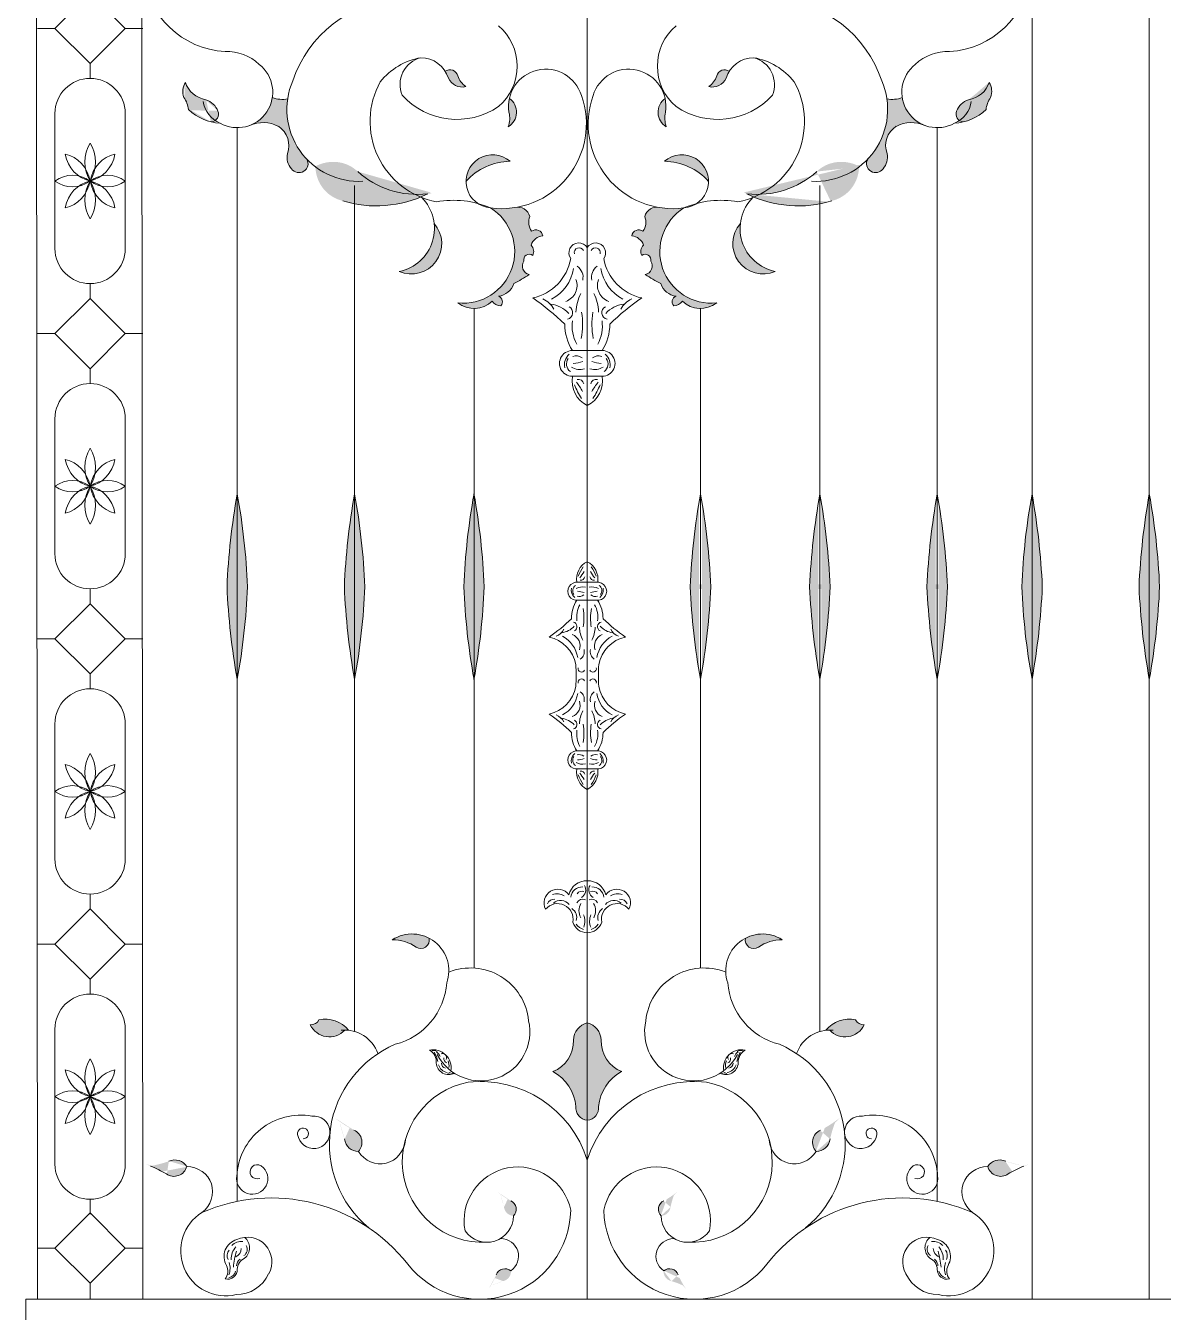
# Model space of a CAD drawing. Header units: inches. Extents: x 16.3 to 32.1, y 12.3 to 22.2.
# Drawn here: x 22.383 to 22.976, y 17.705 to 18.375 of the extents above; entities that cross this region are included whole.
import ezdxf

# ---------------------------------------------------------------- set-up
doc = ezdxf.new("R2010")
doc.units = ezdxf.units.IN
doc.header["$MEASUREMENT"] = 0

msp = doc.modelspace()

# ---------------------------------------------------------------- hatches: boundary and pattern name
at = {"lineweight": 9}
for points in [[(22.60201, 18.35092, -0.065624), (22.60363, 18.34735, 0.358937), (22.61274, 18.34295, -0.162336), (22.60852, 18.34847, 0.538744)], [(22.74345, 18.34847, -0.162336), (22.73923, 18.34295, 0.358937), (22.74834, 18.34735, -0.065624), (22.74995, 18.35092, 0.538744)], [(22.5011, 18.32312, -0.212512), (22.51508, 18.32225, -0.358479), (22.51979, 18.30803, 0.240693), (22.52193, 18.30017, 0.962034), (22.5299, 18.30518, -0.230821), (22.51991, 18.33651, -0.125173), (22.51193, 18.3372, -0.256221)], [(22.63543, 18.33679, 0.093146), (22.6352, 18.32962, -0.144461), (22.63484, 18.32202, 0.539707)], [(22.71712, 18.32202, -0.144461), (22.71677, 18.32962, 0.093146), (22.71654, 18.33679, 0.539707)], [(22.84003, 18.3372, -0.125173), (22.83206, 18.33651, -0.230821), (22.82207, 18.30518, 0.011556), (22.82197, 18.30499, 0.940027), (22.83004, 18.30017, 0.240693), (22.83218, 18.30803, -0.358479), (22.83689, 18.32225, -0.212512), (22.85086, 18.32312, -0.256221)], [(22.63577, 18.30408, 0.642192), (22.61282, 18.29358, -0.20785)], [(22.73914, 18.29358, 0.642192), (22.7162, 18.30408, -0.20785)], [(22.60857, 18.23029, 0.372227), (22.62644, 18.23119, 0.239922), (22.63094, 18.22879, 0.550556), (22.62974, 18.23374, 0.2823), (22.63769, 18.24032, 0.022486), (22.64578, 18.24511, -0.542457), (22.64293, 18.252, -0.709224), (22.64758, 18.255, 0.333691), (22.64668, 18.26039, -0.301698), (22.65283, 18.26518, 0.575464), (22.64698, 18.26757, -0.26272), (22.64608, 18.27536, 0.366095), (22.63922, 18.28008, -0.077535), (22.62561, 18.27975, -0.79377)], [(22.72636, 18.27975, -0.077535), (22.71275, 18.28008, 0.366095), (22.70589, 18.27536, -0.26272), (22.70499, 18.26757, 0.575464), (22.69914, 18.26518, -0.301698), (22.70529, 18.26039, 0.333691), (22.70439, 18.255, -0.709224), (22.70903, 18.252, -0.542457), (22.70619, 18.24511, 0.022486), (22.71428, 18.24032, 0.2823), (22.72222, 18.23374, 0.550556), (22.72103, 18.22879, 0.239922), (22.72552, 18.23119, 0.372227), (22.74339, 18.23029, -0.79377)], [(22.57804, 18.24667, 0.802898), (22.59625, 18.2716, -0.388891)], [(22.75571, 18.2716, 0.802898), (22.77393, 18.24667, -0.388891)], [(22.57442, 17.89863, -0.149628), (22.58687, 17.89475, 0.676962), (22.59356, 17.89945, 0.267714)], [(22.75841, 17.89945, 0.676962), (22.7651, 17.89475, -0.149628), (22.77755, 17.89863, 0.267714)], [(22.53623, 17.85694, -0.323701), (22.53173, 17.85435, 0.533353), (22.5497, 17.85157, -0.026856), (22.55165, 17.85147, 0.280105)], [(22.80031, 17.85147, -0.026856), (22.80227, 17.85157, 0.533353), (22.82024, 17.85435, -0.323701), (22.81573, 17.85694, 0.280105)], [(22.65806, 17.82994, -0.250376), (22.6701, 17.81179, 0.43218), (22.67598, 17.8047), (22.67598, 17.8554, 0.327271), (22.66874, 17.84628, -0.316248)], [(22.6939, 17.82994, 0.250376), (22.68187, 17.81179, -0.43218), (22.67598, 17.8047), (22.67598, 17.8554, -0.327271), (22.68323, 17.84628, 0.316248)]]:
    msp.add_hatch(color=256, dxfattribs=at).paths.add_polyline_path(points)
h = msp.add_hatch(color=256, dxfattribs=at)
edge = h.paths.add_edge_path()
edge.add_ellipse((22.47479, 18.32775), major_axis=(0.00847, -0.00414), ratio=0.92634, start_angle=43.6598, end_angle=98.45713, ccw=False)
edge.add_ellipse((22.47943, 18.32882), major_axis=(0.00406, -0.00199), ratio=0.92634, start_angle=303.07827, end_angle=406.39701, ccw=False)
edge.add_ellipse((22.48465, 18.34688), major_axis=(0.02197, -0.01073), ratio=0.92634, start_angle=251.51812, end_angle=283.50856, ccw=False)
edge.add_ellipse((22.45417, 18.33043), major_axis=(0.0129, -0.0063), ratio=0.92634, start_angle=30.11912, end_angle=58.47126)
edge.add_ellipse((22.47523, 18.33996), major_axis=(0.00904, -0.00441), ratio=0.92634, start_angle=174.46621, end_angle=223.97094, ccw=False)
edge.add_ellipse((22.47863, 18.34793), major_axis=(0.01143, -0.00558), ratio=0.92634, start_angle=221.20054, end_angle=288.43217)
h = msp.add_hatch(color=256, dxfattribs=at)
edge = h.paths.add_edge_path()
edge.add_ellipse((22.87717, 18.32775), major_axis=(-0.00847, -0.00414), ratio=0.92634, start_angle=261.54287, end_angle=316.3402)
edge.add_ellipse((22.87253, 18.32882), major_axis=(-0.00406, -0.00199), ratio=0.92634, start_angle=-46.39701, end_angle=56.92173)
edge.add_ellipse((22.86732, 18.34688), major_axis=(-0.02197, -0.01073), ratio=0.92634, start_angle=76.49144, end_angle=108.48188)
edge.add_ellipse((22.8978, 18.33043), major_axis=(-0.0129, -0.0063), ratio=0.92634, start_angle=301.52874, end_angle=329.88088, ccw=False)
edge.add_ellipse((22.87674, 18.33996), major_axis=(-0.00904, -0.00441), ratio=0.92634, start_angle=136.02906, end_angle=185.53379)
edge.add_ellipse((22.87334, 18.34793), major_axis=(-0.01143, -0.00558), ratio=0.92634, start_angle=71.56783, end_angle=138.79946, ccw=False)
h = msp.add_hatch(color=256, dxfattribs=at)
edge = h.paths.add_edge_path()
edge.add_ellipse((22.59155, 18.33733), major_axis=(0.03475, 0.03898), ratio=0.92634, start_angle=179.45066, end_angle=225.39779, ccw=False)
edge.add_ellipse((22.54221, 18.28385), major_axis=(0.01368, 0.01534), ratio=0.92634, start_angle=-2.353, end_angle=67.31654)
edge.add_ellipse((22.55464, 18.30337), major_axis=(0.01406, 0.01577), ratio=0.92634, start_angle=134.92955, end_angle=206.52284)
edge.add_ellipse((22.57047, 18.34162), major_axis=(0.0418, 0.04689), ratio=0.92634, start_angle=202.61493, end_angle=245.70773)
h = msp.add_hatch(color=256, dxfattribs=at)
edge = h.paths.add_edge_path()
edge.add_ellipse((22.76041, 18.33733), major_axis=(-0.03475, 0.03898), ratio=0.92634, start_angle=134.60221, end_angle=180.54934)
edge.add_ellipse((22.80976, 18.28385), major_axis=(-0.01368, 0.01534), ratio=0.92634, start_angle=292.68346, end_angle=362.353, ccw=False)
edge.add_ellipse((22.79732, 18.30337), major_axis=(-0.01406, 0.01577), ratio=0.92634, start_angle=153.47716, end_angle=225.07045, ccw=False)
edge.add_ellipse((22.78149, 18.34162), major_axis=(-0.0418, 0.04689), ratio=0.92634, start_angle=114.29227, end_angle=157.38507, ccw=False)
h = msp.add_hatch(color=256, dxfattribs=at)
edge = h.paths.add_edge_path()
edge.add_ellipse((22.18862, 18.09811), major_axis=(0, -0.33546), ratio=0.92634, start_angle=79.0206, end_angle=87.3324)
edge.add_ellipse((22.18862, 18.06689), major_axis=(0, -0.33546), ratio=0.92634, start_angle=92.6676, end_angle=100.9794)
edge.add_ellipse((22.79875, 18.06689), major_axis=(0, -0.33546), ratio=0.92634, start_angle=259.0206, end_angle=267.3324)
edge.add_ellipse((22.79875, 18.09811), major_axis=(0, -0.33546), ratio=0.92634, start_angle=-87.3324, end_angle=-79.0206)
h = msp.add_hatch(color=256, dxfattribs=at)
edge = h.paths.add_edge_path()
edge.add_ellipse((22.24973, 18.09811), major_axis=(0, -0.33546), ratio=0.92634, start_angle=79.0206, end_angle=87.3324)
edge.add_ellipse((22.24973, 18.06689), major_axis=(0, -0.33546), ratio=0.92634, start_angle=92.6676, end_angle=100.9794)
edge.add_ellipse((22.85986, 18.06689), major_axis=(0, -0.33546), ratio=0.92634, start_angle=259.0206, end_angle=267.3324)
edge.add_ellipse((22.85986, 18.09811), major_axis=(0, -0.33546), ratio=0.92634, start_angle=-87.3324, end_angle=-79.0206)
h = msp.add_hatch(color=256, dxfattribs=at)
edge = h.paths.add_edge_path()
edge.add_ellipse((22.31192, 18.09811), major_axis=(0, -0.33546), ratio=0.92634, start_angle=79.0206, end_angle=87.3324)
edge.add_ellipse((22.31192, 18.06689), major_axis=(0, -0.33546), ratio=0.92634, start_angle=92.6676, end_angle=100.9794)
edge.add_ellipse((22.92205, 18.06689), major_axis=(0, -0.33546), ratio=0.92634, start_angle=259.0206, end_angle=267.3324)
edge.add_ellipse((22.92205, 18.09811), major_axis=(0, -0.33546), ratio=0.92634, start_angle=-87.3324, end_angle=-79.0206)
h = msp.add_hatch(color=256, dxfattribs=at)
edge = h.paths.add_edge_path()
edge.add_ellipse((23.04004, 18.09811), major_axis=(0, -0.33546), ratio=0.92634, start_angle=272.6676, end_angle=280.9794, ccw=False)
edge.add_ellipse((23.04004, 18.06689), major_axis=(0, -0.33546), ratio=0.92634, start_angle=259.0206, end_angle=267.3324, ccw=False)
edge.add_ellipse((22.42992, 18.06689), major_axis=(0, -0.33546), ratio=0.92634, start_angle=92.6676, end_angle=100.9794, ccw=False)
edge.add_ellipse((22.42992, 18.09811), major_axis=(0, -0.33546), ratio=0.92634, start_angle=439.0206, end_angle=447.3324, ccw=False)
h = msp.add_hatch(color=256, dxfattribs=at)
edge = h.paths.add_edge_path()
edge.add_ellipse((23.10224, 18.09811), major_axis=(0, -0.33546), ratio=0.92634, start_angle=272.6676, end_angle=280.9794, ccw=False)
edge.add_ellipse((23.10224, 18.06689), major_axis=(0, -0.33546), ratio=0.92634, start_angle=259.0206, end_angle=267.3324, ccw=False)
edge.add_ellipse((22.49211, 18.06689), major_axis=(0, -0.33546), ratio=0.92634, start_angle=92.6676, end_angle=100.9794, ccw=False)
edge.add_ellipse((22.49211, 18.09811), major_axis=(0, -0.33546), ratio=0.92634, start_angle=439.0206, end_angle=447.3324, ccw=False)
h = msp.add_hatch(color=256, dxfattribs=at)
edge = h.paths.add_edge_path()
edge.add_ellipse((23.16334, 18.09811), major_axis=(0, -0.33546), ratio=0.92634, start_angle=272.6676, end_angle=280.9794, ccw=False)
edge.add_ellipse((23.16334, 18.06689), major_axis=(0, -0.33546), ratio=0.92634, start_angle=259.0206, end_angle=267.3324, ccw=False)
edge.add_ellipse((22.55322, 18.06689), major_axis=(0, -0.33546), ratio=0.92634, start_angle=92.6676, end_angle=100.9794, ccw=False)
edge.add_ellipse((22.55322, 18.09811), major_axis=(0, -0.33546), ratio=0.92634, start_angle=439.0206, end_angle=447.3324, ccw=False)
h = msp.add_hatch(color=256, dxfattribs=at)
edge = h.paths.add_edge_path()
edge.add_ellipse((22.60258, 18.09811), major_axis=(0, -0.33546), ratio=0.92634, start_angle=79.0206, end_angle=87.3324)
edge.add_ellipse((22.60258, 18.06689), major_axis=(0, -0.33546), ratio=0.92634, start_angle=92.6676, end_angle=100.9794)
edge.add_ellipse((23.21271, 18.06689), major_axis=(0, -0.33546), ratio=0.92634, start_angle=259.0206, end_angle=267.3324)
edge.add_ellipse((23.21271, 18.09811), major_axis=(0, -0.33546), ratio=0.92634, start_angle=-87.3324, end_angle=-79.0206)
h = msp.add_hatch(color=256, dxfattribs=at)
edge = h.paths.add_edge_path()
edge.add_ellipse((22.66369, 18.09811), major_axis=(0, -0.33546), ratio=0.92634, start_angle=79.0206, end_angle=87.3324)
edge.add_ellipse((22.66369, 18.06689), major_axis=(0, -0.33546), ratio=0.92634, start_angle=92.6676, end_angle=100.9794)
edge.add_ellipse((23.27381, 18.06689), major_axis=(0, -0.33546), ratio=0.92634, start_angle=259.0206, end_angle=267.3324)
edge.add_ellipse((23.27381, 18.09811), major_axis=(0, -0.33546), ratio=0.92634, start_angle=-87.3324, end_angle=-79.0206)
h = msp.add_hatch(color=256, dxfattribs=at)
edge = h.paths.add_edge_path()
edge.add_ellipse((22.49022, 17.78038), major_axis=(0.01267, -0.06465), ratio=0.92634, start_angle=92.4443, end_angle=100.98715, ccw=False)
edge.add_ellipse((22.55626, 17.7957), major_axis=(0.00141, -0.00719), ratio=0.92634, start_angle=266.2634, end_angle=352.1337)
edge.add_ellipse((22.55255, 17.79326), major_axis=(0.00126, -0.00643), ratio=0.92634, start_angle=31.57339, end_angle=149.60817)
edge.add_ellipse((22.58252, 17.86417), major_axis=(0.01392, -0.07108), ratio=0.92634, start_angle=315.79852, end_angle=323.43081, ccw=False)
h = msp.add_hatch(color=256, dxfattribs=at)
edge = h.paths.add_edge_path()
edge.add_ellipse((22.86174, 17.78038), major_axis=(-0.01267, -0.06465), ratio=0.92634, start_angle=259.01285, end_angle=267.5557)
edge.add_ellipse((22.79571, 17.7957), major_axis=(-0.00141, -0.00719), ratio=0.92634, start_angle=7.8663, end_angle=93.7366, ccw=False)
edge.add_ellipse((22.79942, 17.79326), major_axis=(-0.00126, -0.00643), ratio=0.92634, start_angle=210.39183, end_angle=328.42661, ccw=False)
edge.add_ellipse((22.76944, 17.86417), major_axis=(-0.01392, -0.07108), ratio=0.92634, start_angle=36.56919, end_angle=44.20148)
h = msp.add_hatch(color=256, dxfattribs=at)
edge = h.paths.add_edge_path()
edge.add_ellipse((22.43892, 17.84121), major_axis=(0.06156, 0.02347), ratio=0.92634, start_angle=259.01285, end_angle=267.5557)
edge.add_ellipse((22.46088, 17.77708), major_axis=(0.00685, 0.00261), ratio=0.92634, start_angle=7.8663, end_angle=93.7366, ccw=False)
edge.add_ellipse((22.46098, 17.78152), major_axis=(0.00612, 0.00234), ratio=0.92634, start_angle=210.39183, end_angle=328.42661, ccw=False)
edge.add_ellipse((22.41668, 17.71855), major_axis=(0.06768, 0.02581), ratio=0.92634, start_angle=36.56919, end_angle=44.20148)
h = msp.add_hatch(color=256, dxfattribs=at)
edge = h.paths.add_edge_path()
edge.add_ellipse((22.91305, 17.84121), major_axis=(-0.06156, 0.02347), ratio=0.92634, start_angle=92.4443, end_angle=100.98715, ccw=False)
edge.add_ellipse((22.89109, 17.77708), major_axis=(-0.00685, 0.00261), ratio=0.92634, start_angle=266.2634, end_angle=352.1337)
edge.add_ellipse((22.89099, 17.78152), major_axis=(-0.00612, 0.00234), ratio=0.92634, start_angle=31.57339, end_angle=149.60817)
edge.add_ellipse((22.93528, 17.71855), major_axis=(-0.06768, 0.02581), ratio=0.92634, start_angle=315.79852, end_angle=323.43081, ccw=False)
h = msp.add_hatch(color=256, dxfattribs=at)
edge = h.paths.add_edge_path()
edge.add_ellipse((22.59089, 17.75019), major_axis=(0.00798, -0.04542), ratio=0.92634, start_angle=92.4443, end_angle=100.98715, ccw=False)
edge.add_ellipse((22.63732, 17.76), major_axis=(0.00089, -0.00505), ratio=0.92634, start_angle=266.2634, end_angle=352.1337)
edge.add_ellipse((22.63469, 17.75835), major_axis=(0.00079, -0.00452), ratio=0.92634, start_angle=31.57339, end_angle=149.60817)
edge.add_ellipse((22.65663, 17.80756), major_axis=(0.00877, -0.04994), ratio=0.92634, start_angle=315.79852, end_angle=323.43081, ccw=False)
h = msp.add_hatch(color=256, dxfattribs=at)
edge = h.paths.add_edge_path()
edge.add_ellipse((22.76108, 17.75019), major_axis=(-0.00798, -0.04542), ratio=0.92634, start_angle=259.01285, end_angle=267.5557)
edge.add_ellipse((22.71465, 17.76), major_axis=(-0.00089, -0.00505), ratio=0.92634, start_angle=7.8663, end_angle=93.7366, ccw=False)
edge.add_ellipse((22.71728, 17.75835), major_axis=(-0.00079, -0.00452), ratio=0.92634, start_angle=210.39183, end_angle=328.42661, ccw=False)
edge.add_ellipse((22.69533, 17.80756), major_axis=(-0.00877, -0.04994), ratio=0.92634, start_angle=36.56919, end_angle=44.20148)
h = msp.add_hatch(color=256, dxfattribs=at)
edge = h.paths.add_edge_path()
edge.add_ellipse((22.64489, 17.68007), major_axis=(0.04456, 0.01188), ratio=0.92634, start_angle=92.4443, end_angle=100.98715, ccw=False)
edge.add_ellipse((22.6311, 17.72547), major_axis=(0.00496, 0.00132), ratio=0.92634, start_angle=266.2634, end_angle=352.1337)
edge.add_ellipse((22.63297, 17.72299), major_axis=(0.00443, 0.00118), ratio=0.92634, start_angle=31.57339, end_angle=149.60817)
edge.add_ellipse((22.58204, 17.7406), major_axis=(0.04899, 0.01306), ratio=0.92634, start_angle=315.79852, end_angle=323.43081, ccw=False)
h = msp.add_hatch(color=256, dxfattribs=at)
edge = h.paths.add_edge_path()
edge.add_ellipse((22.70708, 17.68007), major_axis=(-0.04456, 0.01188), ratio=0.92634, start_angle=259.01285, end_angle=267.5557)
edge.add_ellipse((22.72087, 17.72547), major_axis=(-0.00496, 0.00132), ratio=0.92634, start_angle=7.8663, end_angle=93.7366, ccw=False)
edge.add_ellipse((22.71899, 17.72299), major_axis=(-0.00443, 0.00118), ratio=0.92634, start_angle=210.39183, end_angle=328.42661, ccw=False)
edge.add_ellipse((22.76993, 17.7406), major_axis=(-0.04899, 0.01306), ratio=0.92634, start_angle=36.56919, end_angle=44.20148)

# ---------------------------------------------------------------- linework, layer by layer
for p, q in [((22.38906, 18.56118), (22.38958, 17.7114)), ((22.44394, 18.56118), (22.44446, 17.7114)), ((22.90764, 18.56118), (22.90764, 17.7114)), ((22.96875, 18.56118), (22.96875, 17.7114)), ((22.67598, 18.47475), (22.67598, 17.7114)), ((22.39871, 18.37326), (22.41702, 18.39157)), ((22.41702, 18.39157), (22.43533, 18.37326)), ((22.39871, 18.37326), (22.38958, 18.37326)), ((22.41702, 18.35495), (22.39871, 18.37326)), ((22.43533, 18.37326), (22.41702, 18.35495)), ((22.43533, 18.37326), (22.44446, 18.37326)), ((22.41702, 18.35495), (22.41702, 18.34723)), ((22.39871, 18.32892), (22.39871, 18.29378)), ((22.43533, 18.29378), (22.43533, 18.32892)), ((22.49369, 18.32157), (22.49369, 17.76235)), ((22.85828, 18.32157), (22.85828, 17.76235)), ((22.39871, 18.29378), (22.39871, 18.25864)), ((22.43533, 18.25864), (22.43533, 18.29378)), ((22.55479, 18.29135), (22.55479, 17.85085)), ((22.79717, 18.29135), (22.79717, 17.85085)), ((22.41702, 18.23261), (22.41702, 18.24033)), ((22.41702, 18.23261), (22.41702, 18.24033)), ((22.39871, 18.2143), (22.41702, 18.23261)), ((22.41702, 18.23261), (22.43533, 18.2143)), ((22.61699, 18.2274), (22.61699, 17.88387)), ((22.73498, 18.2274), (22.73498, 17.88387)), ((22.39871, 18.2143), (22.38958, 18.2143)), ((22.41702, 18.19599), (22.39871, 18.2143)), ((22.43533, 18.2143), (22.41702, 18.19599)), ((22.43533, 18.2143), (22.44446, 18.2143)), ((22.66918, 18.20543), (22.67598, 18.20543)), ((22.68278, 18.20543), (22.67598, 18.20543)), ((22.41702, 18.19599), (22.41702, 18.18827)), ((22.66918, 18.19214), (22.67598, 18.19214)), ((22.68278, 18.19214), (22.67598, 18.19214)), ((22.39871, 18.13482), (22.39871, 18.16996)), ((22.43533, 18.16996), (22.43533, 18.13482)), ((22.39871, 18.09968), (22.39871, 18.13482)), ((22.43533, 18.13482), (22.43533, 18.09968)), ((22.67122, 18.08479), (22.67598, 18.08479)), ((22.68074, 18.08479), (22.67598, 18.08479)), ((22.41702, 18.07365), (22.41702, 18.08137)), ((22.41702, 18.07365), (22.39871, 18.05534)), ((22.43533, 18.05534), (22.41702, 18.07365)), ((22.67122, 18.07549), (22.67598, 18.07549)), ((22.68074, 18.07549), (22.67598, 18.07549)), ((22.39871, 18.05534), (22.38958, 18.05534)), ((22.39871, 18.05534), (22.41702, 18.03703)), ((22.41702, 18.03703), (22.43533, 18.05534)), ((22.43533, 18.05534), (22.44446, 18.05534)), ((22.41702, 18.03703), (22.41702, 18.02931)), ((22.39871, 17.97586), (22.39871, 18.011)), ((22.43533, 18.011), (22.43533, 17.97586)), ((22.67122, 17.99694), (22.67598, 17.99694)), ((22.68074, 17.99694), (22.67598, 17.99694)), ((22.67122, 17.98764), (22.67598, 17.98764)), ((22.68074, 17.98764), (22.67598, 17.98764)), ((22.39871, 17.94073), (22.39871, 17.97586)), ((22.43533, 17.97586), (22.43533, 17.94073)), ((22.41702, 17.91469), (22.41702, 17.92242)), ((22.39871, 17.89639), (22.41702, 17.91469)), ((22.41702, 17.91469), (22.43533, 17.89639)), ((22.39871, 17.89639), (22.38958, 17.89639)), ((22.41702, 17.87808), (22.39871, 17.89639)), ((22.43533, 17.89639), (22.41702, 17.87808)), ((22.43533, 17.89639), (22.44446, 17.89639)), ((22.41702, 17.87808), (22.41702, 17.87035)), ((22.39871, 17.85204), (22.39871, 17.81691)), ((22.43533, 17.81691), (22.43533, 17.85204)), ((22.39871, 17.81691), (22.39871, 17.78177)), ((22.43533, 17.78177), (22.43533, 17.81691)), ((22.41702, 17.75574), (22.41702, 17.76346)), ((22.41702, 17.75632), (22.39871, 17.73801)), ((22.43533, 17.73801), (22.41702, 17.75632)), ((22.39871, 17.73801), (22.38958, 17.73801)), ((22.39871, 17.73801), (22.41702, 17.71971)), ((22.41702, 17.71971), (22.43533, 17.73801)), ((22.43533, 17.73801), (22.44446, 17.73801)), ((22.41702, 17.71971), (22.41702, 17.7114)), ((22.38349, 17.7114), (22.38349, 17.69782)), ((22.38349, 17.7114), (23.56576, 17.7114)), ((22.38349, 17.7114), (22.97462, 17.7114)), ((23.56576, 17.7114), (22.97462, 17.7114))]:
    msp.add_line(p, q, dxfattribs=at)
for centre, radius, start, end in [((22.48984, 18.40652), 0.04538, 105.2915, 266.81748), ((22.86213, 18.40652), 0.04538, 273.18252, 74.7085), ((22.58123, 18.32661), 0.06175, 93.26616, 161.75661), ((22.77074, 18.32661), 0.06175, 18.24339, 86.73384), ((22.61171, 18.35358), 0.02774, 310.59957, 49.40043), ((22.74026, 18.35358), 0.02774, 130.59957, 229.40043), ((22.48811, 18.33628), 0.02495, 47.02027, 91.81717), ((22.86386, 18.33628), 0.02495, 88.18283, 132.97973), ((22.49369, 18.34003), 0.01847, 240.82398, 51.73927), ((22.59536, 18.32376), 0.03477, 100.04739, 141.44203), ((22.59293, 18.34399), 0.01447, 104.57618, 202.51908), ((22.58929, 18.34302), 0.01497, 16.80922, 90), ((22.76267, 18.34302), 0.01497, 90, 163.19078), ((22.75661, 18.32376), 0.03477, 38.55797, 79.95261), ((22.75903, 18.34399), 0.01447, 337.48092, 75.42382), ((22.85828, 18.34003), 0.01847, 128.26073, 299.17602), ((22.41702, 18.32892), 0.01831, 0, 180), ((22.55703, 18.33109), 0.03752, 156.67525, 273.18747), ((22.60446, 18.34755), 0.00416, 12.77723, 126.03048), ((22.61085, 18.35068), 0.00796, 204.72532, 283.70499), ((22.61891, 18.35203), 0.01098, 198.92388, 235.8069), ((22.65439, 18.33259), 0.01942, 17.18138, 188.79315), ((22.69757, 18.33259), 0.01942, 351.20685, 162.81862), ((22.73306, 18.35203), 0.01098, 304.1931, 341.07612), ((22.74111, 18.35068), 0.00796, 256.29501, 335.27468), ((22.7475, 18.34755), 0.00416, 53.96952, 167.22277), ((22.79493, 18.33109), 0.03752, 266.81253, 23.32475), ((22.60549, 18.3248), 0.04264, 151.0611, 259.17825), ((22.74648, 18.3248), 0.04264, 280.82175, 28.9389), ((22.49035, 18.33733), 0.01457, 188.25104, 247.10117), ((22.51727, 18.35253), 0.01624, 250.83079, 279.36999), ((22.6081, 18.36452), 0.03865, 222.42567, 304.09041), ((22.63134, 18.32354), 0.04417, 262.54384, 19.56402), ((22.63029, 18.3296), 0.00884, 301.01097, 54.43515), ((22.72063, 18.32354), 0.04417, 160.43598, 277.45616), ((22.72168, 18.3296), 0.00884, 125.56485, 238.98903), ((22.74387, 18.36452), 0.03865, 235.90959, 317.57433), ((22.8347, 18.35253), 0.01624, 260.63001, 289.16921), ((22.86161, 18.33733), 0.01457, 292.89883, 351.74896), ((22.62214, 18.32642), 0.01345, 340.88023, 13.76078), ((22.72983, 18.32642), 0.01345, 166.23922, 199.11977), ((22.50711, 18.30699), 0.01721, 62.44539, 113.79436), ((22.50879, 18.31228), 0.01179, 338.88576, 57.77251), ((22.84318, 18.31228), 0.01179, 122.22749, 201.11424), ((22.84485, 18.30699), 0.01721, 66.20564, 117.55461), ((22.52856, 18.30619), 0.00896, 168.15286, 222.28605), ((22.6267, 18.29358), 0.01387, 49.16699, 265.49278), ((22.72527, 18.29358), 0.01387, 274.50722, 130.83301), ((22.82341, 18.30619), 0.00896, 317.71395, 11.84714), ((22.52582, 18.30283), 0.00471, 214.38218, 29.948), ((22.63637, 18.27242), 0.03166, 91.10002, 138.06697), ((22.71559, 18.27242), 0.03166, 41.93303, 88.89998), ((22.82615, 18.30283), 0.00471, 150.052, 325.61782), ((22.57354, 18.26907), 0.02285, 281.34748, 44.7308), ((22.60639, 18.23558), 0.04816, 66.49261, 100.66364), ((22.61133, 18.257), 0.02686, 264.11486, 57.88087), ((22.63986, 18.27366), 0.00645, 15.25257, 103.70291), ((22.71211, 18.27366), 0.00645, 76.29709, 164.74743), ((22.74064, 18.257), 0.02686, 122.11913, 275.88514), ((22.74557, 18.23558), 0.04816, 79.33636, 113.50739), ((22.77843, 18.26907), 0.02285, 135.2692, 258.65252), ((22.65343, 18.27226), 0.00797, 157.14907, 216.02954), ((22.69854, 18.27226), 0.00797, 323.97046, 22.85093), ((22.58439, 18.26115), 0.01581, 246.32691, 41.3706), ((22.64921, 18.26468), 0.00365, 7.87743, 127.55299), ((22.70276, 18.26468), 0.00365, 52.44701, 172.12257), ((22.76758, 18.26115), 0.01581, 138.6294, 293.67309), ((22.41702, 18.25864), 0.01831, 180, 0), ((22.65336, 18.25815), 0.00704, 94.36473, 161.51857), ((22.64354, 18.25709), 0.00455, 332.56362, 46.37726), ((22.67158, 18.25638), 0.00516, 31.38031, 215.86795), ((22.67172, 18.25647), 0.00252, 25.13929, 193.7185), ((22.68039, 18.25638), 0.00516, 324.13205, 148.61969), ((22.68025, 18.25647), 0.00252, 346.2815, 154.86071), ((22.6986, 18.25815), 0.00704, 18.48143, 85.63527), ((22.70843, 18.25709), 0.00455, 133.62274, 207.43638), ((22.6466, 18.24949), 0.00445, 145.50931, 259.42103), ((22.64578, 18.25269), 0.00293, 52.11013, 193.49084), ((22.64216, 18.25795), 0.02565, 282.19883, 349.684), ((22.70981, 18.25795), 0.02565, 190.316, 257.80117), ((22.70619, 18.25269), 0.00293, 346.50916, 127.88987), ((22.70537, 18.24949), 0.00445, 280.57897, 34.49069), ((22.58849, 18.33266), 0.10463, 298.04755, 303.20017), ((22.64729, 18.25152), 0.02181, 297.70242, 351.28317), ((22.66695, 18.2437), 0.00683, 346.44093, 55.65653), ((22.68502, 18.2437), 0.00683, 124.34347, 193.55907), ((22.70467, 18.25152), 0.02181, 188.71683, 242.29758), ((22.76348, 18.33266), 0.10463, 236.79983, 241.95245), ((22.62835, 18.2435), 0.00987, 278.13979, 341.19736), ((22.66189, 18.23939), 0.00879, 289.41371, 20.8321), ((22.69007, 18.23939), 0.00879, 159.1679, 250.58629), ((22.72362, 18.2435), 0.00987, 198.80264, 261.86021), ((22.62878, 18.23089), 0.00301, 315.97042, 71.31143), ((22.57758, 18.13037), 0.12413, 45.72025, 55.67111), ((22.64812, 18.22153), 0.01181, 27.95072, 66.43195), ((22.69418, 18.22453), 0.0241, 153.52661, 177.61438), ((22.65778, 18.22453), 0.0241, 2.38562, 26.47339), ((22.77439, 18.13037), 0.12413, 124.32889, 134.27975), ((22.70385, 18.22153), 0.01181, 113.56805, 152.04928), ((22.72319, 18.23089), 0.00301, 108.68857, 224.02958), ((22.61699, 18.24108), 0.01368, 232.0556, 313.72209), ((22.63105, 18.23441), 0.00561, 214.97005, 268.936), ((22.65485, 18.2142), 0.01566, 42.79698, 82.06713), ((22.66485, 18.2252), 0.00352, 283.16639, 62.27667), ((22.63398, 18.21898), 0.03957, 349.49294, 9.33751), ((22.71799, 18.21898), 0.03957, 170.66249, 190.50706), ((22.68712, 18.2252), 0.00352, 117.72333, 256.83361), ((22.69711, 18.2142), 0.01566, 97.93287, 137.20302), ((22.72092, 18.23441), 0.00561, 271.064, 325.02995), ((22.73498, 18.24108), 0.01368, 226.27791, 307.9444), ((22.68984, 18.21923), 0.0256, 180, 212.46318), ((22.68745, 18.21821), 0.01935, 171.88307, 208.97035), ((22.66451, 18.21821), 0.01935, 331.02965, 8.11693), ((22.66213, 18.21923), 0.0256, 327.53682, 0), ((22.66824, 18.19878), 0.00671, 81.91518, 278.08482), ((22.68373, 18.19878), 0.00671, 261.91518, 98.08482), ((22.67116, 18.19809), 0.0071, 129.75089, 193.35943), ((22.67003, 18.19847), 0.00488, 144.25823, 234.29768), ((22.67012, 18.19762), 0.0051, 51.3114, 109.24382), ((22.66751, 18.21753), 0.01875, 273.68641, 288.92065), ((22.68446, 18.21753), 0.01875, 251.07935, 266.31359), ((22.68185, 18.19762), 0.0051, 70.75618, 128.6886), ((22.68194, 18.19847), 0.00488, 305.70232, 35.74177), ((22.68081, 18.19809), 0.0071, 346.64057, 50.24911), ((22.67226, 18.20419), 0.0086, 238.26236, 285.48874), ((22.68258, 18.18976), 0.01452, 170.81798, 243.00293), ((22.66939, 18.18976), 0.01452, 296.99707, 9.18202), ((22.6797, 18.20419), 0.0086, 254.51126, 301.73764), ((22.41702, 18.16996), 0.01831, 0, 180), ((22.70386, 18.20147), 0.03724, 201.72134, 214.10204), ((22.63798, 18.16356), 0.04116, 30.1134, 38.07305), ((22.67122, 18.18754), 0.00298, 10.81458, 100.78338), ((22.68075, 18.18754), 0.00298, 79.21662, 169.18542), ((22.71399, 18.16356), 0.04116, 141.92695, 149.8866), ((22.6481, 18.20147), 0.03724, 325.89796, 338.27866), ((22.41702, 18.09968), 0.01831, 180, 0), ((22.6806, 18.08646), 0.01017, 116.99707, 189.18202), ((22.6955, 18.07826), 0.02607, 145.89796, 158.27866), ((22.67137, 18.08646), 0.01017, 350.81798, 63.00293), ((22.65647, 18.07826), 0.02607, 21.72134, 34.10204), ((22.67056, 18.08014), 0.0047, 81.91518, 278.08482), ((22.64938, 18.1048), 0.02881, 321.92695, 329.8866), ((22.67265, 18.08801), 0.00208, 259.21662, 349.18542), ((22.67932, 18.08801), 0.00208, 190.81458, 280.78338), ((22.70258, 18.1048), 0.02881, 210.1134, 218.07305), ((22.6814, 18.08014), 0.0047, 261.91518, 98.08482), ((22.67261, 18.08062), 0.00497, 166.64057, 230.24911), ((22.67182, 18.08036), 0.00342, 125.70232, 215.74177), ((22.67338, 18.07636), 0.00602, 74.51126, 121.73764), ((22.67188, 18.08096), 0.00357, 250.75618, 308.6886), ((22.67005, 18.06702), 0.01312, 71.07935, 86.31359), ((22.67859, 18.07636), 0.00602, 58.26236, 105.48874), ((22.68192, 18.06702), 0.01312, 93.68641, 108.92065), ((22.68009, 18.08096), 0.00357, 231.3114, 289.24382), ((22.68015, 18.08036), 0.00342, 324.25823, 54.29768), ((22.67936, 18.08062), 0.00497, 309.75089, 13.35943), ((22.68568, 18.06583), 0.01792, 147.53682, 180), ((22.68401, 18.06654), 0.01355, 151.02965, 188.11693), ((22.64658, 18.06601), 0.0277, 350.66249, 10.50706), ((22.70539, 18.06601), 0.0277, 169.49294, 189.33751), ((22.66795, 18.06654), 0.01355, 351.88307, 28.97035), ((22.66628, 18.06583), 0.01792, 0, 32.46318), ((22.6071, 18.12803), 0.08689, 304.32889, 314.27975), ((22.74487, 18.12803), 0.08689, 225.72025, 235.67111), ((22.65648, 18.06422), 0.00826, 293.56805, 332.04928), ((22.66119, 18.06935), 0.01096, 277.93287, 317.20302), ((22.66612, 18.05172), 0.00615, 339.1679, 70.58629), ((22.66819, 18.06165), 0.00246, 297.72333, 76.83361), ((22.68872, 18.06212), 0.01687, 182.38562, 206.47339), ((22.66324, 18.06212), 0.01687, 333.52661, 357.61438), ((22.68585, 18.05172), 0.00615, 109.41371, 200.8321), ((22.68378, 18.06165), 0.00246, 103.16639, 242.27667), ((22.69077, 18.06935), 0.01096, 222.79698, 262.06713), ((22.69549, 18.06422), 0.00826, 207.95072, 246.43195), ((22.65231, 18.03873), 0.01796, 10.316, 77.80117), ((22.6559, 18.04322), 0.01527, 8.71683, 62.29758), ((22.69607, 18.04322), 0.01527, 117.70242, 171.28317), ((22.69966, 18.03873), 0.01796, 102.19883, 169.684), ((22.66966, 18.0487), 0.00478, 304.34347, 13.55907), ((22.68231, 18.0487), 0.00478, 166.44093, 235.65653), ((22.59172, 18.03622), 0.07847, 355.81343, 4.18657), ((22.673, 18.03976), 0.00177, 166.2815, 334.86071), ((22.67897, 18.03976), 0.00177, 205.13929, 13.7185), ((22.76025, 18.03622), 0.07847, 175.81343, 184.18657), ((22.673, 18.03267), 0.00177, 25.13929, 193.7185), ((22.67897, 18.03267), 0.00177, 346.2815, 154.86071), ((22.41702, 18.011), 0.01831, 0, 180), ((22.65231, 18.0337), 0.01796, 282.19883, 349.684), ((22.6559, 18.02921), 0.01527, 297.70242, 351.28317), ((22.66966, 18.02373), 0.00478, 346.44093, 55.65653), ((22.68231, 18.02373), 0.00478, 124.34347, 193.55907), ((22.69607, 18.02921), 0.01527, 188.71683, 242.29758), ((22.69966, 18.0337), 0.01796, 190.316, 257.80117), ((22.66612, 18.02071), 0.00615, 289.41371, 20.8321), ((22.68872, 18.01031), 0.01687, 153.52661, 177.61438), ((22.66324, 18.01031), 0.01687, 2.38562, 26.47339), ((22.68585, 18.02071), 0.00615, 159.1679, 250.58629), ((22.6071, 17.9444), 0.08689, 45.72025, 55.67111), ((22.65648, 18.00821), 0.00826, 27.95072, 66.43195), ((22.66119, 18.00308), 0.01096, 42.79698, 82.06713), ((22.66819, 18.01078), 0.00246, 283.16639, 62.27667), ((22.64658, 18.00642), 0.0277, 349.49294, 9.33751), ((22.70539, 18.00642), 0.0277, 170.66249, 190.50706), ((22.68378, 18.01078), 0.00246, 117.72333, 256.83361), ((22.69077, 18.00308), 0.01096, 97.93287, 137.20302), ((22.74487, 17.9444), 0.08689, 124.32889, 134.27975), ((22.69549, 18.00821), 0.00826, 113.56805, 152.04928), ((22.68568, 18.0066), 0.01792, 180, 212.46318), ((22.68401, 18.00589), 0.01355, 171.88307, 208.97035), ((22.66795, 18.00589), 0.01355, 331.02965, 8.11693), ((22.66628, 18.0066), 0.01792, 327.53682, 0), ((22.67056, 17.99229), 0.0047, 81.91518, 278.08482), ((22.67261, 17.99181), 0.00497, 129.75089, 193.35943), ((22.67182, 17.99207), 0.00342, 144.25823, 234.29768), ((22.67338, 17.99607), 0.00602, 238.26236, 285.48874), ((22.67188, 17.99147), 0.00357, 51.3114, 109.24382), ((22.67005, 18.00541), 0.01312, 273.68641, 288.92065), ((22.67859, 17.99607), 0.00602, 254.51126, 301.73764), ((22.68192, 18.00541), 0.01312, 251.07935, 266.31359), ((22.68009, 17.99147), 0.00357, 70.75618, 128.6886), ((22.6814, 17.99229), 0.0047, 261.91518, 98.08482), ((22.68015, 17.99207), 0.00342, 305.70232, 35.74177), ((22.67936, 17.99181), 0.00497, 346.64057, 50.24911), ((22.6806, 17.98597), 0.01017, 170.81798, 243.00293), ((22.6955, 17.99417), 0.02607, 201.72134, 214.10204), ((22.64938, 17.96763), 0.02881, 30.1134, 38.07305), ((22.67265, 17.98442), 0.00208, 10.81458, 100.78338), ((22.67137, 17.98597), 0.01017, 296.99707, 9.18202), ((22.67932, 17.98442), 0.00208, 79.21662, 169.18542), ((22.70258, 17.96763), 0.02881, 141.92695, 149.8866), ((22.65647, 17.99417), 0.02607, 325.89796, 338.27866), ((22.41702, 17.94073), 0.01831, 180, 0), ((22.66059, 17.91782), 0.00713, 35.63429, 207.98753), ((22.67568, 17.91976), 0.00956, 88.17776, 166.60502), ((22.67327, 17.92022), 0.00591, 86.40755, 174.76156), ((22.67318, 17.92085), 0.00307, 69.73559, 144.95194), ((22.67068, 17.9246), 0.0045, 299.48746, 31.14217), ((22.67629, 17.91976), 0.00956, 13.39498, 91.82224), ((22.68128, 17.9246), 0.0045, 148.85783, 240.51254), ((22.67879, 17.92085), 0.00307, 35.04806, 110.26441), ((22.67869, 17.92022), 0.00591, 5.23844, 93.59245), ((22.69138, 17.91782), 0.00713, 332.01247, 144.36571), ((22.66054, 17.90936), 0.00808, 348.91856, 140.70828), ((22.65899, 17.91562), 0.00417, 88.03375, 155.75232), ((22.66012, 17.91547), 0.00709, 57.11674, 109.15155), ((22.66209, 17.9135), 0.00561, 38.19864, 131.3241), ((22.67372, 17.91616), 0.00356, 69.25604, 151.61951), ((22.67936, 17.91377), 0.00769, 150.48839, 208.36612), ((22.67824, 17.91616), 0.00356, 28.38049, 110.74396), ((22.6726, 17.91377), 0.00769, 331.63388, 29.51161), ((22.69143, 17.90936), 0.00808, 39.29172, 191.08144), ((22.68987, 17.9135), 0.00561, 48.6759, 141.80136), ((22.69185, 17.91547), 0.00709, 70.84845, 122.88326), ((22.69298, 17.91562), 0.00417, 24.24768, 91.96625), ((22.66506, 17.91024), 0.00543, 342.00348, 57.3261), ((22.66616, 17.90828), 0.0086, 338.55334, 22.76329), ((22.6858, 17.90828), 0.0086, 157.23671, 201.44666), ((22.68691, 17.91024), 0.00543, 122.6739, 197.99652), ((22.67612, 17.91025), 0.00803, 197.69544, 269.01811), ((22.67613, 17.91075), 0.00712, 213.92547, 252.72751), ((22.67585, 17.91025), 0.00803, 270.98189, 342.30456), ((22.67584, 17.91075), 0.00712, 287.27249, 326.07453), ((22.5847, 17.88245), 0.01917, 340.95587, 122.42809), ((22.5743, 17.87635), 0.02228, 55.66157, 89.70118), ((22.58927, 17.89843), 0.0044, 236.90688, 13.2929), ((22.76727, 17.88245), 0.01917, 57.57191, 199.04413), ((22.76269, 17.89843), 0.0044, 166.7071, 303.09312), ((22.77766, 17.87635), 0.02228, 90.29882, 124.33843), ((22.61516, 17.85349), 0.03043, 5.55871, 111.80468), ((22.7368, 17.85349), 0.03043, 68.19532, 174.44129), ((22.41702, 17.85204), 0.01831, 0, 180), ((22.56703, 17.87895), 0.0359, 284.32557, 355.58825), ((22.78494, 17.87895), 0.0359, 184.41175, 255.67443), ((22.53219, 17.85876), 0.00443, 263.99196, 335.73927), ((22.53945, 17.84152), 0.01575, 39.17633, 101.7677), ((22.81252, 17.84152), 0.01575, 78.2323, 140.82367), ((22.81977, 17.85876), 0.00443, 204.26073, 276.00804), ((22.54164, 17.85899), 0.01095, 205.07052, 317.36397), ((22.5497, 17.83329), 0.01828, 19.27251, 95.88198), ((22.62051, 17.85071), 0.0256, 207.55589, 12.9412), ((22.67858, 17.8459), 0.00985, 105.2759, 177.7629), ((22.67339, 17.8459), 0.00985, 2.2371, 74.7241), ((22.73146, 17.85071), 0.0256, 167.0588, 332.44411), ((22.80227, 17.83329), 0.01828, 84.11802, 160.72749), ((22.81032, 17.85899), 0.01095, 222.63603, 334.92948), ((22.5982, 17.79218), 0.05656, 113.20624, 230.55669), ((22.65178, 17.84571), 0.01697, 291.74865, 1.94647), ((22.70019, 17.84571), 0.01697, 178.05353, 248.25135), ((22.75377, 17.79218), 0.05656, 309.44331, 66.79376), ((22.5957, 17.83196), 0.00936, 350.37096, 101.97889), ((22.59037, 17.83499), 0.007, 355.12637, 61.04716), ((22.59602, 17.83705), 0.00388, 62.22941, 103.3488), ((22.58085, 17.83141), 0.01769, 12.43293, 29.06107), ((22.59504, 17.8363), 0.00457, 20.24344, 58.73518), ((22.60067, 17.83732), 0.00205, 329.36522, 115.01473), ((22.60356, 17.83667), 0.00225, 169.12726, 251.7021), ((22.75627, 17.83196), 0.00936, 78.02111, 189.62904), ((22.74841, 17.83667), 0.00225, 288.2979, 10.87274), ((22.75129, 17.83732), 0.00205, 64.98527, 210.63478), ((22.75693, 17.8363), 0.00457, 121.26482, 159.75656), ((22.77111, 17.83141), 0.01769, 150.93893, 167.56707), ((22.75595, 17.83705), 0.00388, 76.6512, 117.77059), ((22.7616, 17.83499), 0.007, 118.95284, 184.87363), ((22.60385, 17.83489), 0.00652, 184.40916, 296.97049), ((22.60359, 17.83474), 0.00523, 193.32274, 264.46083), ((22.60283, 17.83437), 0.00279, 179.4318, 256.15369), ((22.59793, 17.83298), 0.00608, 351.72137, 24.38819), ((22.64709, 17.80961), 0.02311, 5.4285, 61.65454), ((22.70487, 17.80961), 0.02311, 118.34546, 174.5715), ((22.74812, 17.83489), 0.00652, 243.02951, 355.59084), ((22.75403, 17.83298), 0.00608, 155.61181, 188.27863), ((22.74837, 17.83474), 0.00523, 275.53917, 346.67726), ((22.74913, 17.83437), 0.00279, 283.84631, 0.5682), ((22.62171, 17.78305), 0.04206, 100.62652, 272.70993), ((22.60224, 17.83339), 0.00454, 284.32915, 304.3275), ((22.60472, 17.82994), 0.00134, 249.47035, 322.73598), ((22.62037, 17.76648), 0.05826, 17.32374, 96.31828), ((22.7316, 17.76648), 0.05826, 83.68172, 162.67626), ((22.73026, 17.78305), 0.04206, 267.29007, 79.37348), ((22.74724, 17.82994), 0.00134, 217.26402, 290.52965), ((22.74973, 17.83339), 0.00454, 235.6725, 255.67085), ((22.67638, 17.81101), 0.00633, 172.93762, 266.42982), ((22.67559, 17.81101), 0.00633, 273.57018, 7.06238), ((22.52669, 17.77405), 0.03322, 79.78983, 177.72179), ((22.53351, 17.79834), 0.00845, 187.35171, 96.32682), ((22.81845, 17.79834), 0.00845, 83.67318, 352.64829), ((22.82527, 17.77405), 0.03322, 2.27821, 100.21017), ((22.52793, 17.79773), 0.00284, 271.72444, 189.52784), ((22.82404, 17.79773), 0.00284, 350.47216, 268.27556), ((22.41702, 17.78177), 0.01831, 180, 0), ((22.50147, 17.7742), 0.00811, 169.63212, 54.64938), ((22.50403, 17.77777), 0.00371, 55.12417, 292.15099), ((22.63987, 17.75222), 0.02805, 11.42902, 190.67932), ((22.7121, 17.75222), 0.02805, 349.32068, 168.57098), ((22.8505, 17.7742), 0.00811, 125.35062, 10.36788), ((22.84793, 17.77777), 0.00371, 247.84901, 124.87583), ((22.5115, 17.67381), 0.09031, 38.1822, 113.65864), ((22.84047, 17.67381), 0.09031, 66.34136, 141.8178), ((22.48765, 17.73661), 0.02346, 121.89097, 283.30334), ((22.6199, 17.75887), 0.04748, 218.00493, 358.67506), ((22.73207, 17.75887), 0.04748, 181.32494, 321.99507), ((22.86431, 17.73661), 0.02346, 256.69666, 58.10903), ((22.6237, 17.75489), 0.01385, 214.61731, 359.96265), ((22.72827, 17.75489), 0.01385, 180.03735, 325.38269), ((22.49896, 17.73097), 0.01274, 330.37046, 115.52587), ((22.49295, 17.7382), 0.00711, 309.73055, 49.83511), ((22.853, 17.73097), 0.01274, 64.47413, 209.62954), ((22.85901, 17.7382), 0.00711, 130.16489, 230.26945), ((22.49593, 17.73365), 0.00915, 105.56335, 210.63308), ((22.49314, 17.73404), 0.00471, 141.99154, 204.36383), ((22.50031, 17.73229), 0.00978, 139.21621, 181.7383), ((22.49577, 17.73497), 0.00656, 82.30663, 138.55387), ((22.54396, 17.72259), 0.0526, 164.70174, 174.04668), ((22.49083, 17.73793), 0.00492, 296.31099, 358.2594), ((22.49502, 17.73737), 0.00389, 302.76053, 29.96777), ((22.85695, 17.73737), 0.00389, 150.03223, 237.23947), ((22.8562, 17.73497), 0.00656, 41.44613, 97.69337), ((22.86114, 17.73793), 0.00492, 181.7406, 243.68901), ((22.85604, 17.73365), 0.00915, 329.36692, 74.43665), ((22.808, 17.72259), 0.0526, 5.95332, 15.29826), ((22.85165, 17.73229), 0.00978, 358.2617, 40.78379), ((22.85883, 17.73404), 0.00471, 335.63617, 38.00846), ((22.48075, 17.7274), 0.00917, 339.21222, 19.84112), ((22.49776, 17.72864), 0.00444, 126.60171, 178.86021), ((22.50011, 17.72683), 0.00645, 113.91336, 177.78095), ((22.85185, 17.72683), 0.00645, 2.21905, 66.08664), ((22.8542, 17.72864), 0.00444, 1.13979, 53.39829), ((22.87122, 17.7274), 0.00917, 160.15888, 200.78778), ((22.48237, 17.72602), 0.00641, 320.73612, 27.54593), ((22.48857, 17.72691), 0.0051, 255.92827, 1.93593), ((22.48829, 17.72705), 0.00465, 282.89712, 346.19385), ((22.49305, 17.73246), 0.01868, 270, 335.36727), ((22.85891, 17.73246), 0.01868, 204.63273, 270), ((22.86339, 17.72691), 0.0051, 178.06407, 284.07173), ((22.86368, 17.72705), 0.00465, 193.80615, 257.10288), ((22.8696, 17.72602), 0.00641, 152.45407, 219.26388)]:
    msp.add_arc(centre, radius, start, end, dxfattribs=at)
for centre, major_axis, start_param, end_param in [((22.47523, 18.33996), (-0.00904, 0.00441), -0.096583, 0.767438), ((22.47863, 18.34793), (-0.01143, 0.00558), 0.719085, 1.892498), ((22.45417, 18.33043), (-0.0129, 0.0063), 3.66727, 4.162109), ((22.47479, 18.32775), (-0.00847, 0.00414), 3.9036, 4.859994), ((22.47943, 18.32882), (-0.00406, 0.00199), 2.148121, 3.951373), ((22.86732, 18.34688), (0.02197, 0.01073), 4.285891, 5.034959), ((22.43068, 18.30366), (0, 0.01775), 0.98032, 2.161272), ((22.40336, 18.30366), (0, 0.01775), 4.121913, 5.302865), ((22.4202, 18.31119), (0, 0.01775), 1.765718, 2.946671), ((22.40089, 18.29034), (0, 0.01775), -1.375874, -0.194922), ((22.41383, 18.31119), (0, 0.01775), 3.336515, 4.517467), ((22.43315, 18.29034), (0, 0.01775), 0.194922, 1.375874), ((22.40786, 18.27903), (0, 0.01775), -0.590476, 0.590476), ((22.40786, 18.30852), (0, 0.01775), 2.551117, 3.732069), ((22.40089, 18.29722), (0, 0.01775), 3.336515, 4.517467), ((22.4202, 18.27637), (0, 0.01775), 0.194922, 1.375874), ((22.43068, 18.2839), (0, 0.01775), 0.98032, 2.161272), ((22.42617, 18.27903), (0, 0.01775), -0.590476, 0.590476), ((22.42617, 18.30852), (0, 0.01775), 2.551117, 3.732069), ((22.40336, 18.2839), (0, 0.01775), 4.121913, 5.302865), ((22.43315, 18.29722), (0, 0.01775), 1.765718, 2.946671), ((22.41383, 18.27637), (0, 0.01775), -1.375874, -0.194922), ((22.76041, 18.33733), (-0.03475, 0.03898), 2.349252, 3.15118), ((22.78149, 18.34162), (-0.0418, 0.04689), 1.994776, 2.746888), ((22.79875, 18.06689), (0, 0.33546), 1.37917, 1.524238), ((22.18862, 18.06689), (0, 0.33546), -1.524238, -1.37917), ((22.85986, 18.06689), (0, 0.33546), 1.37917, 1.524238), ((22.24973, 18.06689), (0, 0.33546), -1.524238, -1.37917), ((22.92205, 18.06689), (0, 0.33546), 1.37917, 1.524238), ((22.31192, 18.06689), (0, 0.33546), -1.524238, -1.37917), ((23.21271, 18.06689), (0, 0.33546), 1.37917, 1.524238), ((22.60258, 18.06689), (0, 0.33546), -1.524238, -1.37917), ((23.27381, 18.06689), (0, 0.33546), 1.37917, 1.524238), ((22.66369, 18.06689), (0, 0.33546), -1.524238, -1.37917), ((22.79875, 18.09811), (0, 0.33546), 1.617355, 1.762423), ((22.18862, 18.09811), (0, 0.33546), 4.520762, 4.665831), ((22.85986, 18.09811), (0, 0.33546), 1.617355, 1.762423), ((22.24973, 18.09811), (0, 0.33546), 4.520762, 4.665831), ((22.92205, 18.09811), (0, 0.33546), 1.617355, 1.762423), ((22.31192, 18.09811), (0, 0.33546), 4.520762, 4.665831), ((23.21271, 18.09811), (0, 0.33546), 1.617355, 1.762423), ((22.60258, 18.09811), (0, 0.33546), 4.520762, 4.665831), ((23.27381, 18.09811), (0, 0.33546), 1.617355, 1.762423), ((22.66369, 18.09811), (0, 0.33546), 4.520762, 4.665831), ((22.43068, 17.82679), (0, 0.01775), 0.98032, 2.161272), ((22.40336, 17.82679), (0, 0.01775), 4.121913, 5.302865), ((22.4202, 17.83432), (0, 0.01775), 1.765718, 2.946671), ((22.40089, 17.81347), (0, 0.01775), -1.375874, -0.194922), ((22.41383, 17.83432), (0, 0.01775), 3.336515, 4.517467), ((22.43315, 17.81347), (0, 0.01775), 0.194922, 1.375874), ((22.40786, 17.80216), (0, 0.01775), -0.590476, 0.590476), ((22.40786, 17.83165), (0, 0.01775), 2.551117, 3.732069), ((22.40089, 17.82034), (0, 0.01775), 3.336515, 4.517467), ((22.4202, 17.79949), (0, 0.01775), 0.194922, 1.375874), ((22.43068, 17.80702), (0, 0.01775), 0.98032, 2.161272), ((22.42617, 17.80216), (0, 0.01775), -0.590476, 0.590476), ((22.42617, 17.83165), (0, 0.01775), 2.551117, 3.732069), ((22.40336, 17.80702), (0, 0.01775), 4.121913, 5.302865), ((22.43315, 17.82034), (0, 0.01775), 1.765718, 2.946671), ((22.41383, 17.79949), (0, 0.01775), -1.375874, -0.194922), ((22.79942, 17.79326), (0.00126, 0.00643), 0.530437, 2.590533), ((22.56782, 17.79647), (-0.00281, 0.01433), 1.978765, 4.388506), ((22.79571, 17.7957), (0.00141, 0.00719), 3.278886, 4.777605), ((22.46088, 17.77708), (0.00685, 0.00261), 0.137293, 1.636012), ((22.41668, 17.71855), (0.06768, 0.02581), 0.638253, 0.771461), ((22.46098, 17.78152), (0.00612, 0.00234), 3.67203, 5.732126), ((22.88562, 17.76686), (-0.01365, 0.0052), -1.162827, 1.246914), ((22.71728, 17.75835), (0.00079, 0.00452), 0.530437, 2.590533), ((22.63002, 17.73351), (0.00988, 0.00263), -1.162827, 1.246914), ((22.71899, 17.72299), (-0.00443, 0.00118), 3.67203, 5.732126)]:
    msp.add_ellipse(centre, major_axis=major_axis, ratio=0.92634, start_param=start_param, end_param=end_param, dxfattribs=at)
at = {"lineweight": 9, "extrusion": (0, 0, -1)}
for centre, major_axis, start_param, end_param in [((22.87334, 18.34793), (0.01143, 0.00558), 0.719085, 1.892498), ((22.87674, 18.33996), (0.00904, 0.00441), -0.096583, 0.767438), ((22.87717, 18.32775), (0.00847, 0.00414), 3.9036, 4.859994), ((22.8978, 18.33043), (0.0129, 0.0063), 3.66727, 4.162109), ((22.48465, 18.34688), (-0.02197, 0.01073), 4.285891, 5.034959), ((22.87253, 18.32882), (0.00406, 0.00199), 2.148121, 3.951373), ((22.59155, 18.33733), (0.03475, 0.03898), 2.349252, 3.15118), ((22.57047, 18.34162), (0.0418, 0.04689), 1.994776, 2.746888), ((22.43068, 18.1447), (0, 0.01775), 4.121913, 5.302865), ((22.40336, 18.1447), (0, 0.01775), 0.98032, 2.161272), ((22.4202, 18.15224), (0, 0.01775), 3.336515, 4.517467), ((22.40089, 18.13138), (0, 0.01775), 0.194922, 1.375874), ((22.41383, 18.15224), (0, 0.01775), 1.765718, 2.946671), ((22.43315, 18.13138), (0, 0.01775), -1.375874, -0.194922), ((22.40786, 18.12008), (0, 0.01775), -0.590476, 0.590476), ((22.42617, 18.12008), (0, 0.01775), -0.590476, 0.590476), ((22.40786, 18.14957), (0, 0.01775), 2.551117, 3.732069), ((22.40089, 18.13826), (0, 0.01775), 1.765718, 2.946671), ((22.4202, 18.11741), (0, 0.01775), -1.375874, -0.194922), ((22.43068, 18.12494), (0, 0.01775), 4.121913, 5.302865), ((22.40336, 18.12494), (0, 0.01775), 0.98032, 2.161272), ((22.43315, 18.13826), (0, 0.01775), 3.336515, 4.517467), ((22.41383, 18.11741), (0, 0.01775), 0.194922, 1.375874), ((22.42617, 18.14957), (0, 0.01775), 2.551117, 3.732069), ((23.04004, 18.06689), (0, 0.33546), -1.524238, -1.37917), ((22.42992, 18.06689), (0, 0.33546), 1.37917, 1.524238), ((23.10224, 18.06689), (0, 0.33546), -1.524238, -1.37917), ((22.49211, 18.06689), (0, 0.33546), 1.37917, 1.524238), ((23.16334, 18.06689), (0, 0.33546), -1.524238, -1.37917), ((22.55322, 18.06689), (0, 0.33546), 1.37917, 1.524238), ((23.04004, 18.09811), (0, 0.33546), 4.520762, 4.665831), ((22.42992, 18.09811), (0, 0.33546), 1.617355, 1.762423), ((23.10224, 18.09811), (0, 0.33546), 4.520762, 4.665831), ((22.49211, 18.09811), (0, 0.33546), 1.617355, 1.762423), ((23.16334, 18.09811), (0, 0.33546), 4.520762, 4.665831), ((22.55322, 18.09811), (0, 0.33546), 1.617355, 1.762423), ((22.43068, 17.98575), (0, 0.01775), 4.121913, 5.302865), ((22.40336, 17.98575), (0, 0.01775), 0.98032, 2.161272), ((22.4202, 17.99328), (0, 0.01775), 3.336515, 4.517467), ((22.40089, 17.97243), (0, 0.01775), 0.194922, 1.375874), ((22.41383, 17.99328), (0, 0.01775), 1.765718, 2.946671), ((22.43315, 17.97243), (0, 0.01775), -1.375874, -0.194922), ((22.40786, 17.96112), (0, 0.01775), -0.590476, 0.590476), ((22.42617, 17.96112), (0, 0.01775), -0.590476, 0.590476), ((22.40786, 17.99061), (0, 0.01775), 2.551117, 3.732069), ((22.40089, 17.9793), (0, 0.01775), 1.765718, 2.946671), ((22.4202, 17.95845), (0, 0.01775), -1.375874, -0.194922), ((22.43068, 17.96598), (0, 0.01775), 4.121913, 5.302865), ((22.40336, 17.96598), (0, 0.01775), 0.98032, 2.161272), ((22.43315, 17.9793), (0, 0.01775), 3.336515, 4.517467), ((22.41383, 17.95845), (0, 0.01775), 0.194922, 1.375874), ((22.42617, 17.99061), (0, 0.01775), 2.551117, 3.732069), ((22.55255, 17.79326), (-0.00126, 0.00643), 0.530437, 2.590533), ((22.55626, 17.7957), (-0.00141, 0.00719), 3.278886, 4.777605), ((22.78415, 17.79647), (0.00281, 0.01433), 1.978765, 4.388506), ((22.89109, 17.77708), (-0.00685, 0.00261), 0.137293, 1.636012), ((22.46634, 17.76686), (0.01365, 0.0052), -1.162827, 1.246914), ((22.89099, 17.78152), (-0.00612, 0.00234), 3.67203, 5.732126), ((22.93528, 17.71855), (-0.06768, 0.02581), 0.638253, 0.771461), ((22.63469, 17.75835), (-0.00079, 0.00452), 0.530437, 2.590533), ((22.72195, 17.73351), (-0.00988, 0.00263), -1.162827, 1.246914), ((22.63297, 17.72299), (0.00443, 0.00118), 3.67203, 5.732126)]:
    msp.add_ellipse(centre, major_axis=major_axis, ratio=0.92634, start_param=start_param, end_param=end_param, dxfattribs=at)

doc.saveas('drawing.dxf')
